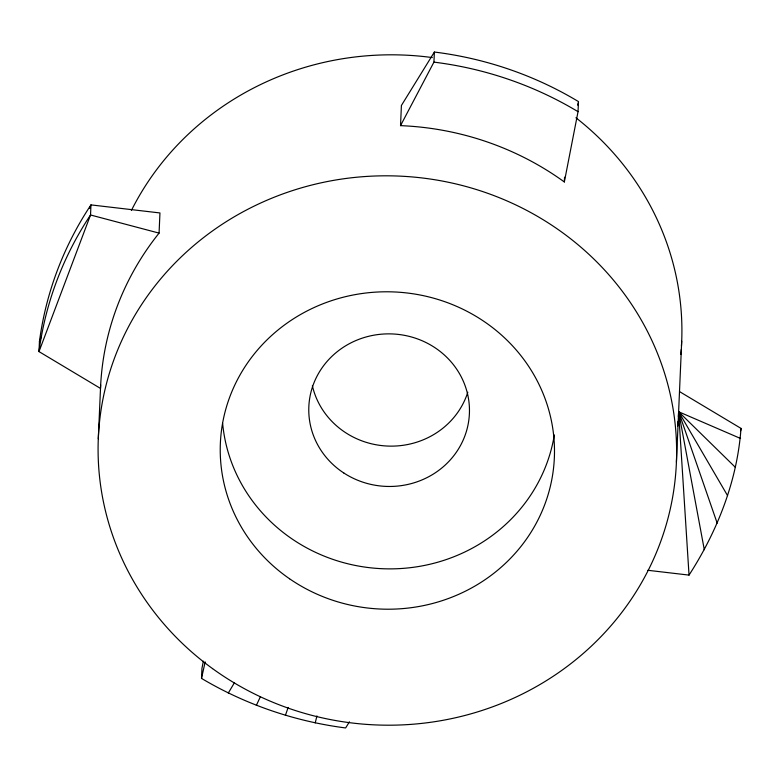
<?xml version="1.0" encoding="UTF-8"?>
<svg xmlns="http://www.w3.org/2000/svg" width="780" height="780" viewBox="0 0 780 780"><rect width="100%" height="100%" fill="white"/><g stroke="black" fill="none" stroke-linecap="round" stroke-linejoin="round"><path stroke-width="1.17" d="M39.439 341.523L39 351.604L100.503 388.421A289.292 274.657 2.5 0 1 159.071 233.113L159.949 212.95L90.968 204.896A353.584 335.702 2.5 0 0 39.439 341.523L41.155 336.97M98.299 438.838L100.659 384.862M349.43 721.792L345.628 727.954C294.86 721.412 245.534 704.584 201.523 678.405L201.961 668.323L203.356 661.177M400.53 125.639L401.407 105.476L434.372 52.046A353.584 335.702 2.5 0 1 578.477 101.595L578.038 111.677L564.34 181.964A289.292 274.657 2.5 0 0 400.53 125.639L433.933 62.127L434.372 52.046M564.34 181.964L564.554 177.216M676.416 462.16L681.7 341.162M647.887 570.297L689.033 575.104C717.346 531.209 737.285 480.753 741 428.395L679.497 391.579M201.523 678.405L205.159 661.879M577.697 105.134L578.224 102.775M315.227 722.904L316.924 715.933M285.392 715.358L288.181 707.431M89.68 208.319L90.968 204.896L90.529 214.987L39 351.604A353.584 335.702 2.5 0 1 90.529 214.987L159.071 233.113M256.347 705.374L260.442 696.628M228.316 693.02L234.517 682.568M678.385 416.53A289.292 274.657 2.5 0 0 678.62 411.743L740.561 438.477M689.033 575.104L678.62 411.743L735.374 467.327M704.301 549.715L678.62 411.743L727.565 495.622M678.62 411.743L717.181 523.156M681.233 349.537A289.292 274.657 2.5 0 1 680.842 354.315M131.391 210.454A289.292 274.657 2.5 0 1 432.334 57.584M575.923 117.77A289.292 274.657 2.5 0 1 681.466 345.95M678.054 421.317A289.292 274.657 2.5 0 1 677.644 426.094M741 428.395A353.584 335.702 2.5 0 1 740.688 430.716M433.933 62.127A353.584 335.702 2.5 0 1 578.038 111.677M467.795 392.252A80.359 76.294 2.5 0 1 387.738 446.062A80.359 76.294 2.5 0 1 312.38 385.798M554.317 434.967A167.144 158.691 2.5 0 1 383.711 568.766A167.144 158.691 2.5 0 1 222.631 423.335M212.57 668.626A289.292 274.657 2.5 0 0 674.359 486.037A289.292 274.657 2.5 0 0 275.145 196.843A289.292 274.657 2.5 0 0 212.57 668.626M289.565 578.779A167.144 158.691 2.5 0 0 553.634 467.288A167.144 158.691 2.5 0 0 318.883 305.428A167.144 158.691 2.5 0 0 289.565 578.779M343.805 472.982A80.359 76.294 2.5 0 0 469.238 416.267A80.359 76.294 2.5 0 0 354.305 341.25A80.359 76.294 2.5 0 0 343.805 472.982"/></g></svg>
